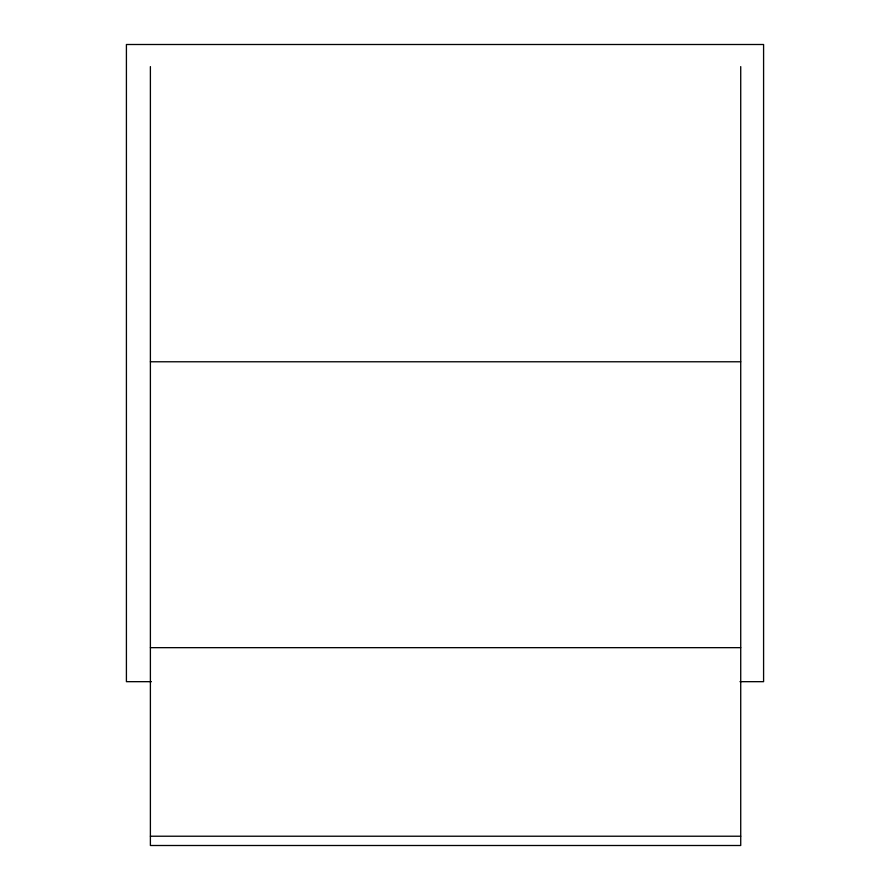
<?xml version="1.0" encoding="UTF-8"?>
<svg xmlns="http://www.w3.org/2000/svg" width="890" height="890" viewBox="0 0 890 890"><rect width="100%" height="100%" fill="white"/><g stroke="black" fill="none" stroke-linecap="round" stroke-linejoin="round"><path stroke-width="1.33" d="M150.388 361.774L740.725 361.774M150.388 647.664L740.725 647.664M151.4 681.673L126.413 681.673L126.413 44.5L763.587 44.5L763.587 681.673L739.99 681.673M150.388 836.222L740.725 836.222M740.725 66.605L740.725 845.5L150.388 845.5L150.388 66.605"/></g></svg>
